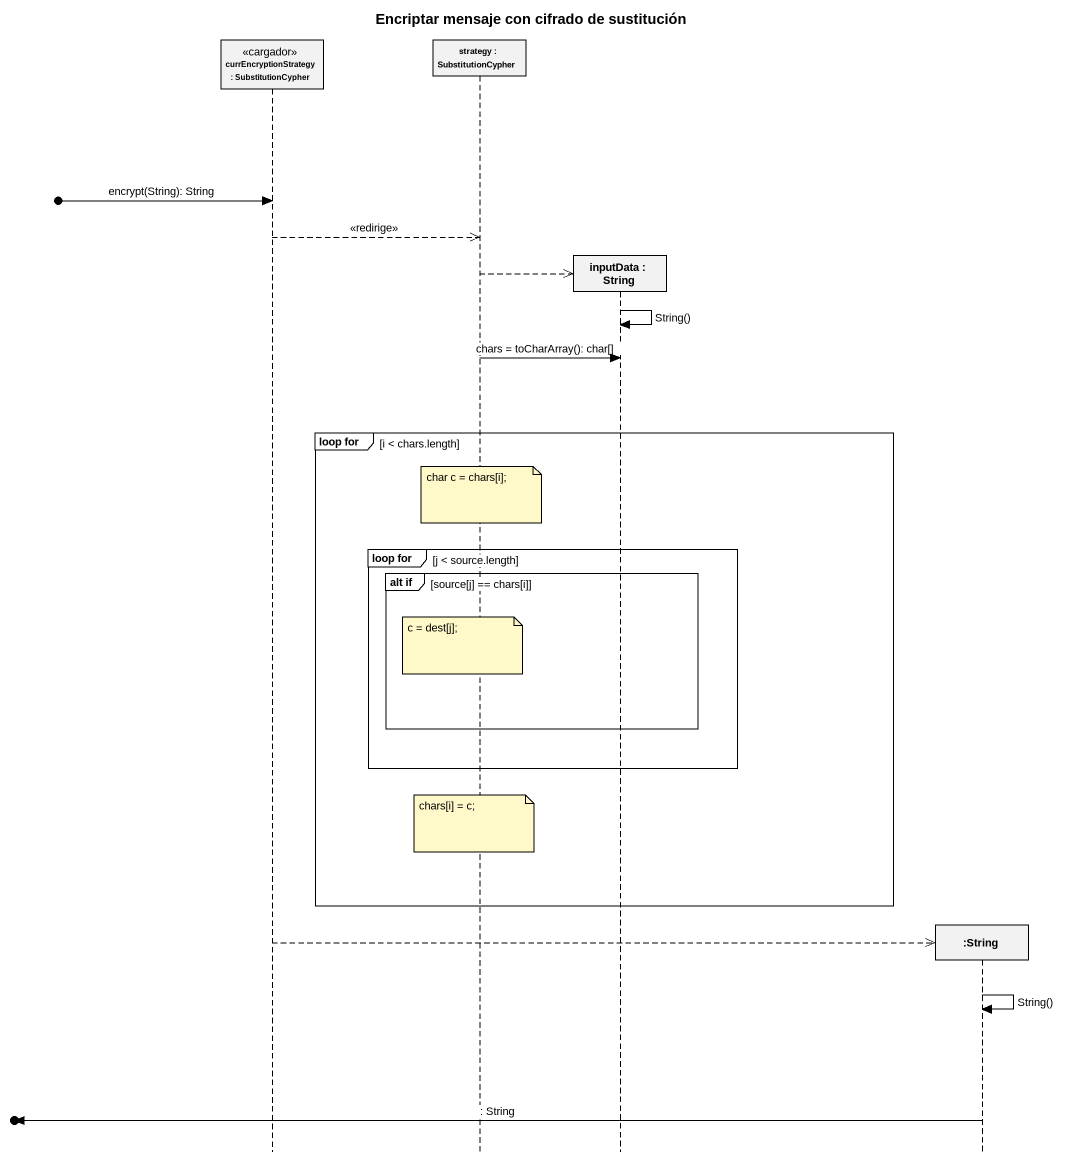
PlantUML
@startuml
title Encriptar mensaje con cifrado de sustitución
hide footbox
participant "currEncryptionStrategy : SubstitutionCypher" as currEncryptionStrategy <<cargador>>
participant "strategy : SubstitutionCypher" as strategy
participant "inputData : String" as inputData
participant ":String" as String

[o-> currEncryptionStrategy : encrypt(String): String
currEncryptionStrategy -->> strategy : <<redirige>>
strategy -->> inputData **
inputData -> inputData : String()
strategy -> inputData : chars = toCharArray(): char[]
group loop for [i < chars.length]
  note over strategy : char c = chars[i];
  group loop for [j < source.length]
    group alt if [source[j] == chars[i]]
      note over strategy : c = dest[j];
    end
  end
  note over strategy : chars[i] = c;
end
currEncryptionStrategy -->> String **
String -> String : String()
[o<- String : : String
@enduml
